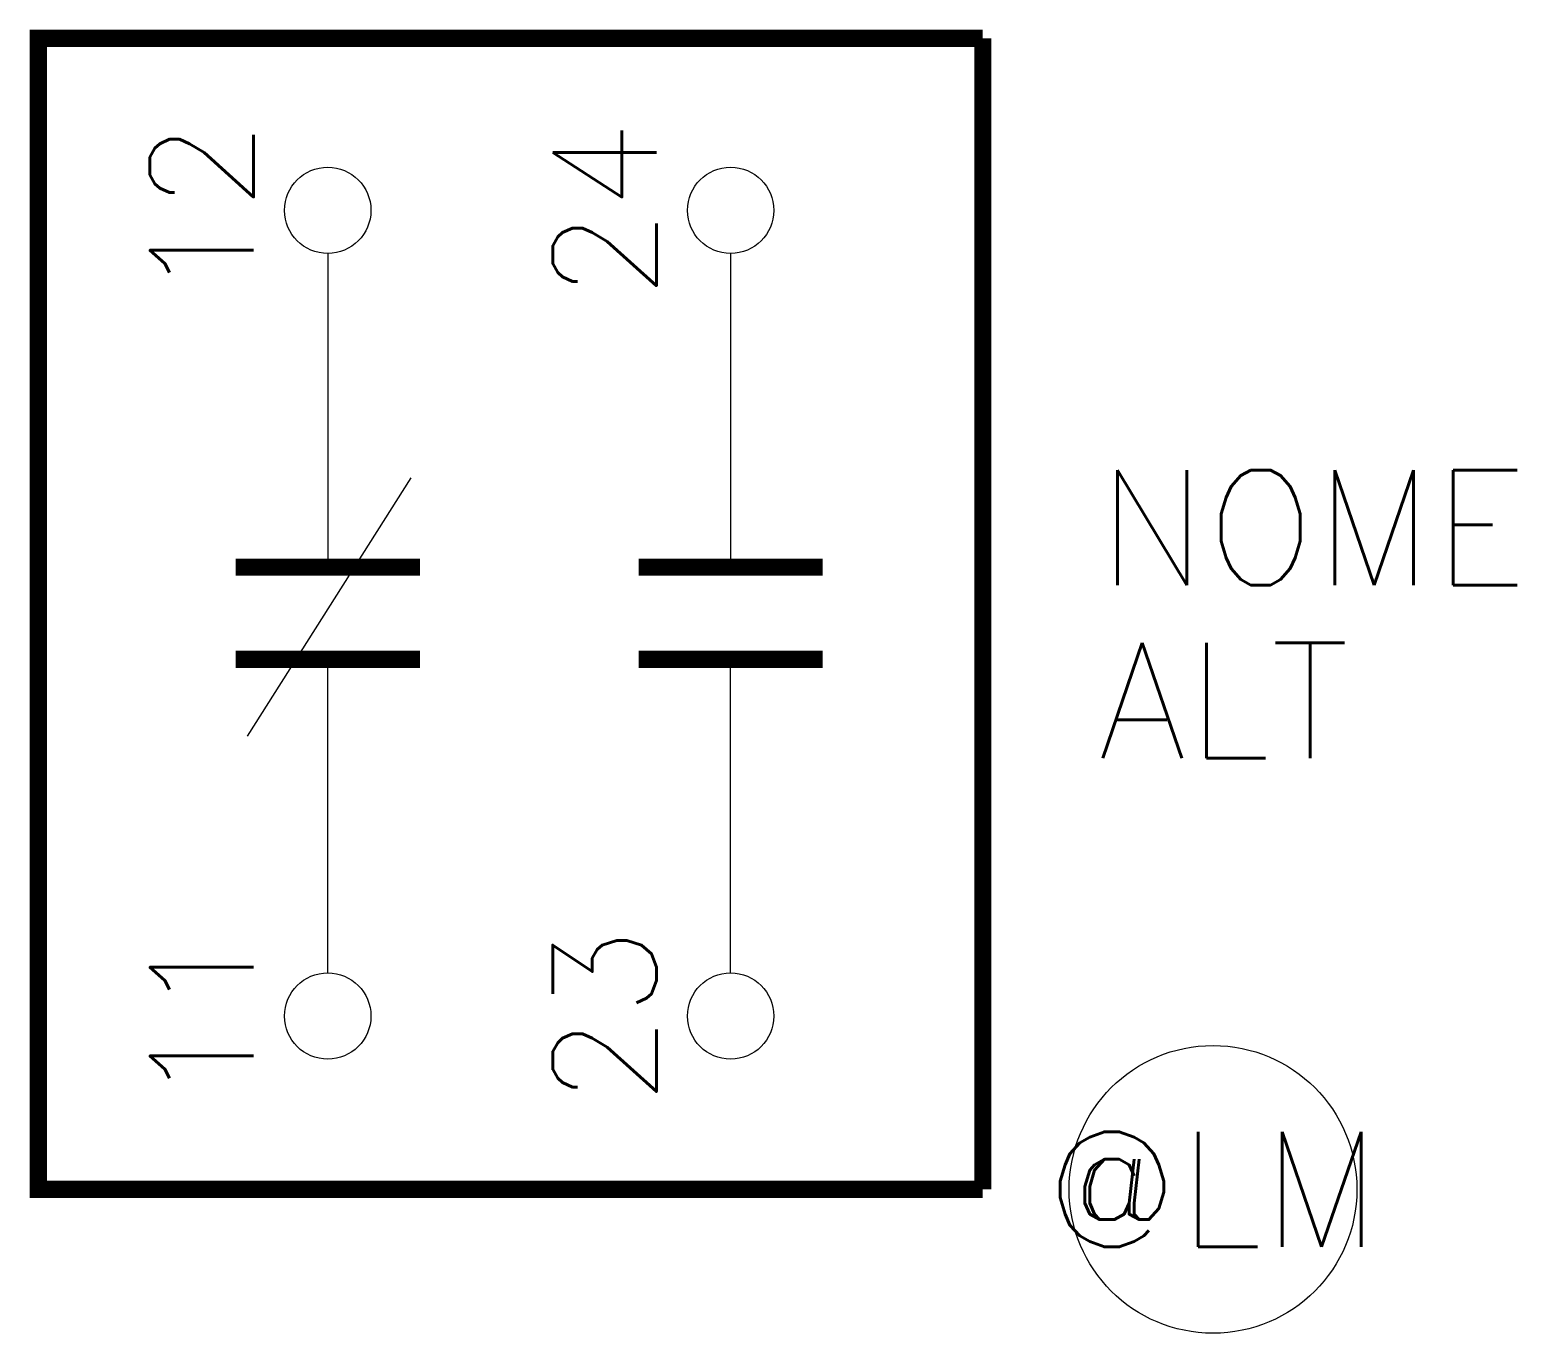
# Model space of a CAD drawing. Header units: millimetres. Extents: x -0.2 to 25.7, y -22.5 to 0.1.
import ezdxf
from ezdxf.enums import TextEntityAlignment as Align

# ---------------------------------------------------------------- set-up
doc = ezdxf.new("R2010")
doc.units = ezdxf.units.MM
doc.styles.add('ROMANS', font='romans')

msp = doc.modelspace()

# ---------------------------------------------------------------- linework, layer by layer
at = {"ltscale": 10}
msp.add_line((3.636, -12.123), (6.476, -7.634), dxfattribs=at)
at = {"color": 5, "const_width": 0.3}
for points in [[(16.41, -20), (0, -20), (0, 0), (16.41, 0)], [(16.41, -20), (16.41, 0)]]:
    msp.add_lwpolyline(points, dxfattribs=at)
for points in [[(5.028, -3.738), (5.028, -9.188)], [(12.028, -3.738), (12.028, -9.188)], [(5.028, -16.238), (5.028, -10.788)], [(12.028, -16.238), (12.028, -10.788)]]:
    msp.add_lwpolyline(points)
at = {"const_width": 0.3}
for points in [[(6.628, -9.188), (3.428, -9.188)], [(13.628, -9.188), (10.428, -9.188)], [(6.628, -10.788), (3.428, -10.788)], [(13.628, -10.788), (10.428, -10.788)]]:
    msp.add_lwpolyline(points, dxfattribs=at)
for centre, radius in [((5.028, -2.988), 0.75), ((12.028, -2.988), 0.75), ((5.028, -16.988), 0.75), ((12.028, -16.988), 0.75), ((20.41, -20), 2.5)]:
    msp.add_circle(centre, radius)

# ---------------------------------------------------------------- texts
at = {"color": 255, "style": 'ROMANS', "flags": 4}
for tag, text, p in [('12', '12', (4.278, -2.988)), ('24', '24', (11.278, -2.988)), ('23', '23', (11.278, -16.988)), ('11', '11', (4.278, -16.988))]:
    msp.add_attdef(tag, text=text, height=1.8, rotation=90, dxfattribs=at).set_placement(p, align=Align.BOTTOM_CENTER)
at = {"style": 'ROMANS', "flags": 4}
msp.add_attdef('NOME', text='NOME', height=2, dxfattribs=at).set_placement((18.41, -8.5), align=Align.MIDDLE_LEFT)
at = {"color": 7, "style": 'ROMANS', "flags": 4}
msp.add_attdef('ALT', text='ALT', height=2, dxfattribs=at).set_placement((18.41, -11.505), align=Align.MIDDLE_LEFT)
at = {"style": 'ROMANS', "flags": 4}
msp.add_attdef('@LM', text='@LM', height=2, dxfattribs=at).set_placement((20.41, -20), align=Align.MIDDLE_CENTER)

doc.saveas('drawing.dxf')
